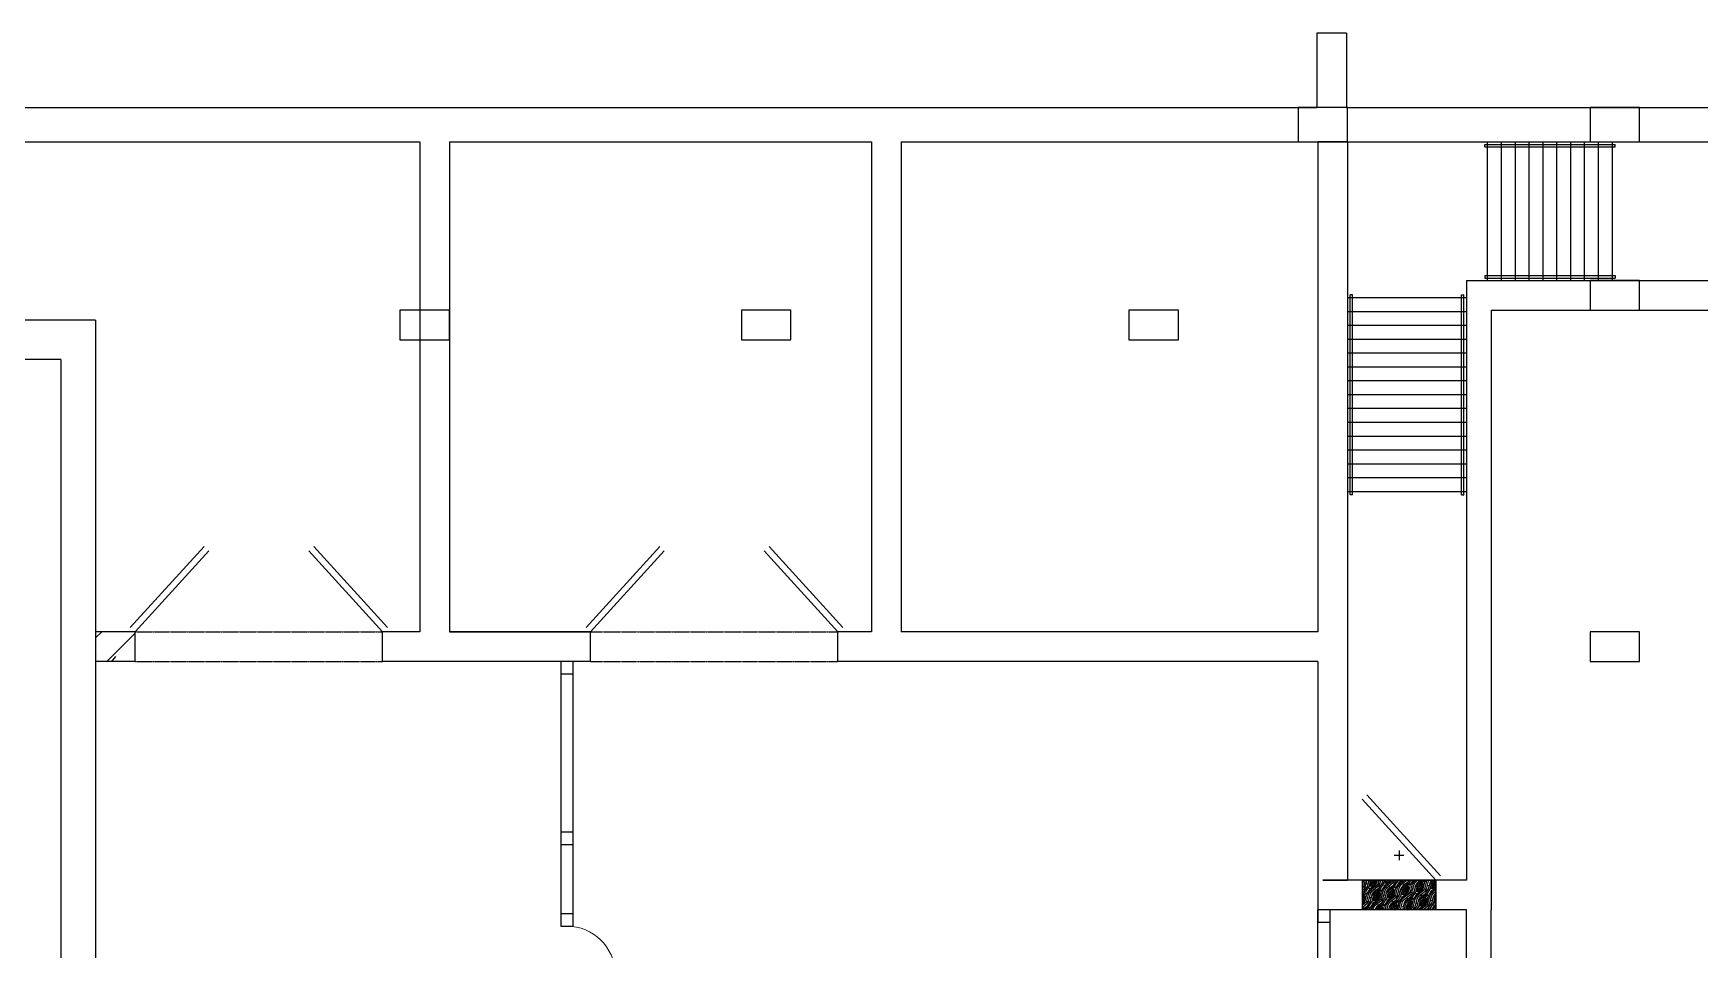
# Model space of a CAD drawing. Header units: metres. Extents: x -107920 to 223280, y -14950 to 38746.
# Drawn here: x -85778 to -52106, y 20225 to 38746 of the extents above; entities that cross this region are included whole.
import ezdxf

# ---------------------------------------------------------------- set-up
doc = ezdxf.new("R2010")
doc.units = ezdxf.units.M
doc.linetypes.add('DASH', pattern=[0.35, 0.25, -0.1])
for name, color, linetype in [('06A_结构柱', 4, 'Continuous'), ('07_人防门专业', 2, 'Continuous'), ('07A_墙体', 4, 'Continuous'), ('07A_结构墙', 5, 'Continuous'), ('08A_人防门', 2, 'Continuous'), ('10A_扶手栏杆', 220, 'Continuous'), ('10A_楼梯', 85, 'Continuous'), ('HATCH', 8, 'Continuous'), ('WALL', 5, 'Continuous'), ('ZX-过门石', 63, 'Continuous')]:
    doc.layers.add(name, color=color, linetype=linetype)

msp = doc.modelspace()

# ---------------------------------------------------------------- linework, layer by layer
at = {"lineweight": 13}
msp.add_ellipse((-74995, 19725), major_axis=(-689, 689), ratio=1, start_param=3.952635, end_param=5.497787, dxfattribs=at)
at = {"layer": '06A_结构柱'}
for p, q in [((-59220, 37250, 0), (-60220, 37250, 0)), ((-60220, 37250, 0), (-60220, 36550, 0)), ((-59220, 36550, 0), (-59220, 37250, 0)), ((-53320, 37250, 0), (-54320, 37250, 0)), ((-54320, 37250, 0), (-54320, 36550, 0)), ((-53320, 36550, 0), (-53320, 37250, 0)), ((-60220, 36550, 0), (-59220, 36550, 0)), ((-54320, 36550, 0), (-53320, 36550, 0)), ((-53320, 33750, 0), (-54320, 33750, 0)), ((-54320, 33750, 0), (-54320, 33150, 0)), ((-53320, 33150, 0), (-53320, 33750, 0)), ((-77370, 33150, 0), (-78370, 33150, 0)), ((-78370, 33150, 0), (-78370, 32550, 0)), ((-77370, 32550, 0), (-77370, 33150, 0)), ((-70470, 33150, 0), (-71470, 33150, 0)), ((-71470, 33150, 0), (-71470, 32550, 0)), ((-70470, 32550, 0), (-70470, 33150, 0)), ((-62640, 33150, 0), (-63640, 33150, 0)), ((-63640, 33150, 0), (-63640, 32550, 0)), ((-62640, 32550, 0), (-62640, 33150, 0)), ((-54320, 33150, 0), (-53320, 33150, 0)), ((-78370, 32550, 0), (-77370, 32550, 0)), ((-71470, 32550, 0), (-70470, 32550, 0)), ((-63640, 32550, 0), (-62640, 32550, 0)), ((-53320, 26650, 0), (-54320, 26650, 0)), ((-54320, 26650, 0), (-54320, 26050, 0)), ((-53320, 26050, 0), (-53320, 26650, 0)), ((-74870, 26050), (-75120, 26050)), ((-75120, 26050), (-75120, 25800)), ((-74870, 25800), (-74870, 26050)), ((-54320, 26050, 0), (-53320, 26050, 0)), ((-75120, 25800), (-74870, 25800)), ((-74870, 22600), (-75120, 22600)), ((-75120, 22600), (-75120, 22350)), ((-74870, 22350), (-74870, 22600)), ((-75120, 22350), (-74870, 22350)), ((-74870, 20950), (-75120, 20950)), ((-75120, 20950), (-75120, 20700)), ((-74870, 20700), (-74870, 20950)), ((-59570, 21029), (-59820, 21029)), ((-59820, 21029), (-59820, 20779)), ((-59570, 20779), (-59570, 21029)), ((-75120, 20700), (-74870, 20700)), ((-59820, 20779), (-59570, 20779))]:
    msp.add_line(p, q, dxfattribs=at)
at = {"layer": '07_人防门专业', "linetype": 'Continuous'}
for p, q in [((-58180, 22226, 0), (-58180, 22033, 0)), ((-58084, 22129, 0), (-58276, 22129, 0))]:
    msp.add_line(p, q, dxfattribs=at)
at = {"layer": '07A_墙体'}
for p, q in [((-75120, 26050), (-75120, 20700)), ((-74870, 20700), (-74870, 26050)), ((-59820, 19600), (-59820, 21029)), ((-59570, 19500), (-59570, 21029)), ((-75120, 20700), (-74870, 20700))]:
    msp.add_line(p, q, dxfattribs=at)
at = {"layer": '07A_结构墙'}
for p, q in [((-59840, 38746), (-59840, 37250)), ((-59240, 38746), (-59840, 38746)), ((-59240, 38746), (-59240, 37250)), ((-107920, 37250), (-77370, 37250)), ((-77370, 37250), (-68240, 37250)), ((-68240, 37250), (-59840, 37250)), ((-59240, 37250), (-36080, 37250)), ((-107220, 36550), (-77970, 36550)), ((-77970, 36550), (-77970, 26650)), ((-77370, 36550), (-77370, 26650)), ((-77370, 36550), (-68840, 36550)), ((-68840, 36550), (-68840, 26650)), ((-68240, 36550), (-68240, 26650)), ((-68240, 36550), (-59840, 36550)), ((-59840, 36550), (-36080, 36550)), ((-59820, 36550), (-59820, 26650)), ((-59220, 36550), (-59820, 36550)), ((-59220, 36550), (-59220, 26050)), ((-56820, 33750), (-56820, 21629)), ((-56820, 33750), (-40580, 33750)), ((-56320, 33150), (-56320, 21029)), ((-56320, 33150), (-40580, 33150)), ((-84520, 32950), (-107220, 32950)), ((-85220, 32150), (-107920, 32150)), ((-83720, 26650, 0), (-84520, 26650, 0)), ((-83720, 26050, 0), (-83720, 26650, 0)), ((-77970, 26650), (-78720, 26650)), ((-78720, 26050), (-78720, 26650)), ((-77370, 26650, 0), (-74520, 26650, 0)), ((-75020, 26650), (-77370, 26650)), ((-74520, 26650), (-75020, 26650)), ((-74520, 26050), (-74520, 26650)), ((-68840, 26650), (-69520, 26650)), ((-69520, 26050), (-69520, 26650)), ((-59820, 26650), (-68240, 26650)), ((-83720, 26050, 0), (-84520, 26050, 0)), ((-77370, 26050), (-78720, 26050)), ((-75020, 26050), (-77370, 26050)), ((-74520, 26050), (-75020, 26050)), ((-68240, 26050), (-69520, 26050)), ((-59820, 26050), (-68240, 26050)), ((-59820, 26050), (-59820, 21029)), ((-59220, 26050), (-59220, 21629)), ((-58920, 21629), (-59720, 21629)), ((-59720, 21629), (-59220, 21629)), ((-58920, 21029), (-58920, 21629)), ((-56820, 21629), (-57440, 21629)), ((-57440, 21029), (-57440, 21629)), ((-59720, 21029), (-59820, 21029)), ((-58920, 21029), (-59720, 21029)), ((-56820, 21029), (-57440, 21029)), ((-56819, 10650), (-56820, 21029)), ((-56319, 10150), (-56320, 21029))]:
    msp.add_line(p, q, dxfattribs=at)
at = {"layer": '08A_人防门'}
for p, q in [((-82329, 28375, 0), (-83818, 26738, 0)), ((-83720, 26650, 0), (-82231, 28286, 0)), ((-78720, 26650, 0), (-80209, 28286, 0)), ((-80111, 28375, 0), (-78622, 26738, 0)), ((-73119, 28375, 0), (-74608, 26738, 0)), ((-74520, 26650, 0), (-73031, 28286, 0)), ((-69520, 26650, 0), (-71009, 28286, 0)), ((-70911, 28375, 0), (-69422, 26738, 0)), ((-57440, 21629, 0), (-58929, 23266, 0)), ((-58831, 23354, 0), (-57342, 21718, 0)), ((-57440, 21629, 0), (-58920, 21629)), ((-57440, 21029, 0), (-58920, 21029))]:
    msp.add_line(p, q, dxfattribs=at)
at = {"layer": '08A_人防门', "linetype": 'DASH'}
for p, q in [((-83720, 26650, 0), (-78720, 26650, 0)), ((-74520, 26650, 0), (-69520, 26650, 0)), ((-83720, 26050, 0), (-78720, 26050, 0)), ((-74520, 26050, 0), (-69520, 26050, 0))]:
    msp.add_line(p, q, dxfattribs=at)
at = {"layer": '10A_扶手栏杆', "lineweight": -2}
for p, q in [((-56450, 36500), (-53810, 36500, 0)), ((-56450, 36450, 0), (-56450, 36500, 0)), ((-56450, 36450), (-53810, 36450, 0)), ((-53810, 36450), (-53810, 36500)), ((-56450, 33850), (-53810, 33850, 0)), ((-56450, 33850, 0), (-56450, 33800, 0)), ((-56450, 33800), (-53810, 33800, 0)), ((-53810, 33850), (-53810, 33800)), ((-59120, 33460, 0), (-59170, 33460, 0)), ((-59170, 29420, 0), (-59170, 33460, 0)), ((-59120, 29420, 0), (-59120, 33460, 0)), ((-56920, 33460, 0), (-56870, 33460, 0)), ((-56920, 29420, 0), (-56920, 33460, 0)), ((-56870, 29420, 0), (-56870, 33460, 0)), ((-59120, 29420, 0), (-59170, 29420, 0)), ((-56920, 29420, 0), (-56870, 29420, 0))]:
    msp.add_line(p, q, dxfattribs=at)
at = {"layer": '10A_楼梯'}
for p, q in [((-56390, 33750), (-56390, 36550)), ((-56110, 33750), (-56110, 36550)), ((-55830, 33750), (-55830, 36550)), ((-55550, 33750), (-55550, 36550)), ((-55270, 33750), (-55270, 36550)), ((-54990, 33750), (-54990, 36550)), ((-54710, 33750), (-54710, 36550)), ((-54430, 33750), (-54430, 36550)), ((-54150, 33750), (-54150, 36550)), ((-53870, 33750), (-53870, 36550)), ((-56820, 33400, 0), (-59220, 33400, 0)), ((-56820, 33120, 0), (-59220, 33120, 0)), ((-56820, 32840, 0), (-59220, 32840, 0)), ((-56820, 32560, 0), (-59220, 32560, 0)), ((-56820, 32280, 0), (-59220, 32280, 0)), ((-56820, 32000, 0), (-59220, 32000, 0)), ((-56820, 31720, 0), (-59220, 31720, 0)), ((-56820, 31440, 0), (-59220, 31440, 0)), ((-56820, 31160, 0), (-59220, 31160, 0)), ((-56820, 30880, 0), (-59220, 30880, 0)), ((-56820, 30600, 0), (-59220, 30600, 0)), ((-56820, 30320, 0), (-59220, 30320, 0)), ((-56820, 30040, 0), (-59220, 30040, 0)), ((-56820, 29760, 0), (-59220, 29760, 0)), ((-56820, 29480, 0), (-59220, 29480, 0))]:
    msp.add_line(p, q, dxfattribs=at)
at = {"layer": 'HATCH', "linetype": 'Continuous'}
for p, q in [((-84520, 26527), (-84397, 26650)), ((-84290, 26050), (-83720, 26620)), ((-83834, 26287), (-83834, 26287)), ((-84473, 26199), (-84473, 26199)), ((-84193, 26050), (-84111, 26148))]:
    msp.add_line(p, q, dxfattribs=at)
at = {"layer": 'WALL'}
for p, q in [((-84520, 32950), (-84520, 17498)), ((-85220, 32150), (-85220, 17498))]:
    msp.add_line(p, q, dxfattribs=at)
at = {"layer": 'ZX-过门石', "color": 251, "linetype": 'Continuous'}
for p, q in [((-58920, 21535), (-58895, 21629)), ((-58894, 21501), (-58861, 21629)), ((-58862, 21492), (-58826, 21629)), ((-58826, 21551), (-58815, 21569)), ((-58818, 21502), (-58785, 21629)), ((-58791, 21605), (-58775, 21629)), ((-58785, 21493), (-58752, 21623)), ((-58756, 21499), (-58731, 21597)), ((-58752, 21623), (-58747, 21629)), ((-58750, 21470), (-58645, 21554)), ((-58731, 21597), (-58710, 21629)), ((-58730, 21520), (-58713, 21585)), ((-58715, 21523), (-58663, 21565)), ((-58713, 21585), (-58684, 21629)), ((-58706, 21556), (-58680, 21577)), ((-58695, 21573), (-58687, 21605)), ((-58680, 21577), (-58657, 21612)), ((-58675, 21624), (-58668, 21629)), ((-58663, 21565), (-58651, 21583)), ((-58658, 21611), (-58653, 21629)), ((-58651, 21583), (-58639, 21629)), ((-58645, 21554), (-58633, 21571)), ((-58633, 21571), (-58618, 21629)), ((-58612, 21545), (-58601, 21563)), ((-58601, 21563), (-58584, 21629)), ((-58591, 21519), (-58568, 21554)), ((-58582, 21475), (-58524, 21564)), ((-58579, 21543), (-58567, 21560)), ((-58568, 21554), (-58549, 21629)), ((-58550, 21466), (-58492, 21555)), ((-58533, 21614), (-58522, 21629)), ((-58524, 21564), (-58507, 21629)), ((-58492, 21555), (-58473, 21629)), ((-58463, 21562), (-58445, 21629)), ((-58456, 21532), (-58351, 21616)), ((-58450, 21503), (-58319, 21608)), ((-58448, 21564), (-58437, 21582)), ((-58436, 21582), (-58424, 21629)), ((-58436, 21583), (-58422, 21586)), ((-58429, 21477), (-58298, 21581)), ((-58422, 21586), (-58369, 21628)), ((-58413, 21618), (-58399, 21629)), ((-58369, 21627), (-58368, 21629)), ((-58351, 21616), (-58343, 21629)), ((-58319, 21607), (-58307, 21625)), ((-58307, 21625), (-58306, 21629)), ((-58298, 21581), (-58275, 21617)), ((-58289, 21537), (-58231, 21626)), ((-58285, 21605), (-58274, 21623)), ((-58275, 21617), (-58272, 21629)), ((-58256, 21529), (-58198, 21618)), ((-58244, 21470), (-58163, 21594)), ((-58231, 21626), (-58230, 21629)), ((-58203, 21494), (-58157, 21565)), ((-58198, 21618), (-58195, 21629)), ((-58189, 21573), (-58178, 21591)), ((-58169, 21624), (-58168, 21629)), ((-58163, 21595), (-58119, 21629)), ((-58157, 21565), (-58076, 21629)), ((-58155, 21626), (-58153, 21629)), ((-58142, 21436), (-58061, 21561)), ((-58136, 21539), (-58023, 21629)), ((-58100, 21516), (-57995, 21600)), ((-58068, 21508), (-57963, 21591)), ((-58035, 21499), (-57956, 21562)), ((-57995, 21599), (-57976, 21629)), ((-57963, 21591), (-57938, 21629)), ((-57952, 21394), (-57909, 21556)), ((-57950, 21532), (-57887, 21629)), ((-57909, 21556), (-57863, 21627)), ((-57877, 21548), (-57842, 21601)), ((-57863, 21628), (-57861, 21629)), ((-57848, 21498), (-57767, 21623)), ((-57842, 21601), (-57807, 21629)), ((-57841, 21525), (-57807, 21578)), ((-57809, 21516), (-57774, 21570)), ((-57807, 21578), (-57743, 21629)), ((-57788, 21490), (-57742, 21561)), ((-57774, 21570), (-57700, 21629)), ((-57742, 21561), (-57663, 21624)), ((-57724, 21550), (-57698, 21571)), ((-57691, 21541), (-57698, 21571)), ((-57691, 21465), (-57657, 21595)), ((-57658, 21456), (-57616, 21619)), ((-57657, 21594), (-57634, 21629)), ((-57626, 21448), (-57583, 21610)), ((-57616, 21619), (-57609, 21629)), ((-57583, 21610), (-57571, 21629)), ((-57582, 21457), (-57548, 21587)), ((-57555, 21561), (-57510, 21629)), ((-57549, 21449), (-57515, 21579)), ((-57548, 21587), (-57520, 21629)), ((-57520, 21455), (-57495, 21552)), ((-57515, 21579), (-57483, 21629)), ((-57495, 21552), (-57448, 21623)), ((-57477, 21541), (-57440, 21597)), ((-57459, 21528), (-57451, 21561)), ((-57448, 21624), (-57441, 21629)), ((-58920, 21472), (-58906, 21483)), ((-58920, 21429), (-58885, 21457)), ((-58920, 21377), (-58876, 21413)), ((-58920, 21343), (-58843, 21404)), ((-58920, 21305), (-58916, 21312)), ((-58920, 21266), (-58898, 21301)), ((-58920, 21242), (-58918, 21249)), ((-58920, 21214), (-58911, 21221)), ((-58916, 21312), (-58837, 21375)), ((-58912, 21221), (-58888, 21257)), ((-58906, 21483), (-58894, 21501)), ((-58906, 21268), (-58880, 21289)), ((-58898, 21301), (-58871, 21322)), ((-58894, 21209), (-58882, 21227)), ((-58889, 21256), (-58880, 21288)), ((-58885, 21457), (-58862, 21492)), ((-58882, 21227), (-58865, 21292)), ((-58876, 21413), (-58818, 21502)), ((-58876, 21198), (-58864, 21216)), ((-58872, 21480), (-58861, 21498)), ((-58865, 21292), (-58872, 21322)), ((-58864, 21216), (-58831, 21345)), ((-58843, 21404), (-58785, 21493)), ((-58832, 21207), (-58790, 21369)), ((-58831, 21345), (-58750, 21470)), ((-58800, 21199), (-58757, 21361)), ((-58790, 21369), (-58744, 21441)), ((-58776, 21449), (-58765, 21466)), ((-58764, 21258), (-58752, 21276)), ((-58757, 21361), (-58723, 21414)), ((-58756, 21208), (-58722, 21338)), ((-58743, 21441), (-58612, 21545)), ((-58742, 21502), (-58730, 21520)), ((-58730, 21520), (-58715, 21523)), ((-58729, 21311), (-58648, 21436)), ((-58723, 21415), (-58591, 21519)), ((-58723, 21200), (-58689, 21329)), ((-58722, 21338), (-58687, 21391)), ((-58694, 21206), (-58668, 21303)), ((-58689, 21329), (-58655, 21383)), ((-58687, 21391), (-58582, 21475)), ((-58687, 21177), (-58583, 21260)), ((-58681, 21147), (-58550, 21252)), ((-58679, 21209), (-58668, 21226)), ((-58668, 21303), (-58622, 21374)), ((-58667, 21227), (-58651, 21292)), ((-58667, 21227), (-58653, 21230)), ((-58660, 21121), (-58529, 21226)), ((-58655, 21383), (-58550, 21467)), ((-58653, 21230), (-58600, 21272)), ((-58651, 21292), (-58604, 21363)), ((-58644, 21263), (-58618, 21283)), ((-58633, 21279), (-58625, 21312)), ((-58622, 21375), (-58543, 21437)), ((-58618, 21283), (-58595, 21319)), ((-58613, 21331), (-58586, 21351)), ((-58604, 21363), (-58578, 21384)), ((-58600, 21272), (-58589, 21289)), ((-58595, 21318), (-58587, 21350)), ((-58589, 21289), (-58572, 21354)), ((-58583, 21260), (-58571, 21278)), ((-58572, 21354), (-58578, 21384)), ((-58571, 21278), (-58537, 21408)), ((-58550, 21252), (-58539, 21269)), ((-58539, 21269), (-58496, 21432)), ((-58537, 21408), (-58456, 21532)), ((-58529, 21225), (-58506, 21261)), ((-58520, 21181), (-58462, 21270)), ((-58516, 21249), (-58505, 21267)), ((-58506, 21261), (-58464, 21423)), ((-58496, 21432), (-58450, 21503)), ((-58487, 21173), (-58430, 21262)), ((-58483, 21511), (-58471, 21529)), ((-58475, 21114), (-58394, 21239)), ((-58470, 21320), (-58459, 21338)), ((-58464, 21423), (-58429, 21477)), ((-58462, 21270), (-58428, 21400)), ((-58436, 21374), (-58355, 21498)), ((-58430, 21262), (-58396, 21392)), ((-58428, 21400), (-58394, 21454)), ((-58421, 21217), (-58409, 21235)), ((-58400, 21268), (-58375, 21365)), ((-58396, 21392), (-58361, 21445)), ((-58394, 21454), (-58289, 21537)), ((-58394, 21239), (-58289, 21323)), ((-58388, 21210), (-58257, 21314)), ((-58386, 21271), (-58374, 21289)), ((-58375, 21366), (-58329, 21437)), ((-58374, 21289), (-58357, 21354)), ((-58374, 21289), (-58359, 21292)), ((-58367, 21183), (-58236, 21288)), ((-58361, 21445), (-58256, 21529)), ((-58359, 21292), (-58307, 21334)), ((-58357, 21354), (-58311, 21425)), ((-58351, 21325), (-58324, 21346)), ((-58340, 21341), (-58331, 21374)), ((-58331, 21160), (-58226, 21244)), ((-58329, 21437), (-58250, 21499)), ((-58325, 21346), (-58302, 21381)), ((-58319, 21393), (-58293, 21414)), ((-58311, 21425), (-58284, 21446)), ((-58307, 21334), (-58295, 21352)), ((-58302, 21380), (-58293, 21413)), ((-58299, 21152), (-58194, 21235)), ((-58295, 21352), (-58278, 21417)), ((-58289, 21322), (-58278, 21340)), ((-58278, 21417), (-58285, 21446)), ((-58278, 21340), (-58244, 21470)), ((-58257, 21314), (-58245, 21332)), ((-58245, 21332), (-58203, 21494)), ((-58236, 21288), (-58213, 21323)), ((-58226, 21244), (-58169, 21333)), ((-58223, 21312), (-58211, 21329)), ((-58213, 21323), (-58170, 21486)), ((-58194, 21235), (-58136, 21324)), ((-58182, 21176), (-58101, 21301)), ((-58177, 21383), (-58165, 21400)), ((-58170, 21486), (-58136, 21539)), ((-58169, 21333), (-58135, 21462)), ((-58141, 21201), (-58094, 21272)), ((-58136, 21324), (-58102, 21454)), ((-58135, 21462), (-58100, 21516)), ((-58127, 21280), (-58116, 21297)), ((-58108, 21192), (-58073, 21245)), ((-58107, 21330), (-58081, 21428)), ((-58102, 21454), (-58068, 21507)), ((-58101, 21301), (-57996, 21385)), ((-58094, 21272), (-57963, 21376)), ((-58093, 21333), (-58081, 21351)), ((-58081, 21428), (-58035, 21499)), ((-58081, 21351), (-58064, 21416)), ((-58081, 21351), (-58066, 21354)), ((-58080, 21143), (-57999, 21267)), ((-58073, 21246), (-57942, 21350)), ((-58073, 21169), (-58038, 21222)), ((-58066, 21355), (-58013, 21396)), ((-58064, 21416), (-58017, 21487)), ((-58057, 21387), (-58031, 21408)), ((-58046, 21404), (-58038, 21436)), ((-58040, 21161), (-58005, 21214)), ((-58038, 21222), (-57933, 21306)), ((-58031, 21408), (-58008, 21443)), ((-58026, 21455), (-57999, 21476)), ((-58017, 21488), (-57991, 21509)), ((-58013, 21396), (-58002, 21414)), ((-58008, 21442), (-58000, 21475)), ((-58005, 21214), (-57900, 21298)), ((-58002, 21414), (-57985, 21479)), ((-57996, 21385), (-57984, 21402)), ((-57985, 21479), (-57991, 21508)), ((-57984, 21402), (-57950, 21532)), ((-57973, 21206), (-57894, 21268)), ((-57963, 21376), (-57952, 21394)), ((-57955, 21194), (-57929, 21215)), ((-57942, 21350), (-57919, 21386)), ((-57933, 21306), (-57875, 21395)), ((-57929, 21374), (-57918, 21392)), ((-57923, 21186), (-57929, 21215)), ((-57922, 21109), (-57888, 21239)), ((-57919, 21386), (-57877, 21548)), ((-57900, 21298), (-57843, 21386)), ((-57889, 21101), (-57847, 21263)), ((-57888, 21239), (-57807, 21363)), ((-57883, 21445), (-57872, 21463)), ((-57875, 21395), (-57841, 21525)), ((-57857, 21092), (-57815, 21254)), ((-57847, 21263), (-57801, 21334)), ((-57843, 21386), (-57809, 21516)), ((-57834, 21342), (-57822, 21360)), ((-57815, 21254), (-57780, 21308)), ((-57813, 21393), (-57788, 21490)), ((-57813, 21101), (-57779, 21231)), ((-57807, 21363), (-57702, 21447)), ((-57801, 21334), (-57670, 21439)), ((-57799, 21395), (-57788, 21413)), ((-57787, 21414), (-57770, 21478)), ((-57787, 21414), (-57772, 21417)), ((-57786, 21205), (-57705, 21330)), ((-57780, 21308), (-57649, 21412)), ((-57780, 21093), (-57747, 21223)), ((-57779, 21231), (-57744, 21285)), ((-57772, 21417), (-57720, 21459)), ((-57770, 21479), (-57724, 21550)), ((-57764, 21449), (-57738, 21470)), ((-57753, 21466), (-57744, 21498)), ((-57747, 21223), (-57712, 21276)), ((-57744, 21285), (-57639, 21368)), ((-57738, 21470), (-57715, 21506)), ((-57732, 21517), (-57706, 21538)), ((-57726, 21197), (-57679, 21268)), ((-57720, 21459), (-57708, 21476)), ((-57715, 21505), (-57706, 21537)), ((-57712, 21276), (-57607, 21360)), ((-57708, 21476), (-57691, 21541)), ((-57708, 21185), (-57662, 21256)), ((-57702, 21447), (-57691, 21465)), ((-57679, 21268), (-57601, 21331)), ((-57670, 21439), (-57658, 21456)), ((-57670, 21224), (-57644, 21245)), ((-57662, 21256), (-57635, 21277)), ((-57653, 21211), (-57644, 21244)), ((-57649, 21412), (-57626, 21448)), ((-57646, 21183), (-57629, 21248)), ((-57639, 21368), (-57582, 21457)), ((-57636, 21436), (-57624, 21454)), ((-57629, 21248), (-57635, 21277)), ((-57628, 21171), (-57595, 21301)), ((-57607, 21360), (-57549, 21449)), ((-57596, 21163), (-57554, 21325)), ((-57595, 21301), (-57514, 21425)), ((-57590, 21508), (-57578, 21525)), ((-57563, 21154), (-57521, 21317)), ((-57554, 21325), (-57507, 21396)), ((-57540, 21404), (-57529, 21422)), ((-57527, 21214), (-57516, 21232)), ((-57521, 21317), (-57486, 21370)), ((-57519, 21164), (-57486, 21294)), ((-57514, 21426), (-57440, 21484)), ((-57507, 21396), (-57440, 21450)), ((-57506, 21457), (-57494, 21475)), ((-57494, 21476), (-57477, 21541)), ((-57494, 21476), (-57479, 21479)), ((-57493, 21267), (-57440, 21349)), ((-57487, 21155), (-57453, 21285)), ((-57486, 21370), (-57440, 21407)), ((-57486, 21294), (-57451, 21347)), ((-57479, 21479), (-57440, 21510)), ((-57470, 21512), (-57444, 21533)), ((-57458, 21161), (-57440, 21229)), ((-57453, 21285), (-57440, 21306)), ((-57451, 21347), (-57440, 21356)), ((-57444, 21532), (-57440, 21539)), ((-58920, 21189), (-58894, 21210)), ((-58920, 21163), (-58876, 21198)), ((-58920, 21129), (-58844, 21190)), ((-58920, 21086), (-58823, 21163)), ((-58920, 21033), (-58918, 21036)), ((-58918, 21036), (-58813, 21119)), ((-58912, 21029), (-58880, 21080)), ((-58883, 21029), (-58781, 21111)), ((-58844, 21189), (-58832, 21207)), ((-58840, 21029), (-58775, 21081)), ((-58823, 21163), (-58800, 21199)), ((-58813, 21119), (-58756, 21208)), ((-58810, 21187), (-58798, 21204)), ((-58781, 21111), (-58723, 21200)), ((-58774, 21029), (-58768, 21052)), ((-58768, 21052), (-58688, 21176)), ((-58740, 21029), (-58727, 21076)), ((-58727, 21076), (-58681, 21147)), ((-58714, 21155), (-58702, 21173)), ((-58705, 21029), (-58695, 21068)), ((-58695, 21068), (-58660, 21121)), ((-58663, 21029), (-58659, 21044)), ((-58659, 21029), (-58586, 21142)), ((-58659, 21044), (-58625, 21098)), ((-58629, 21029), (-58627, 21036)), ((-58627, 21036), (-58592, 21089)), ((-58625, 21098), (-58520, 21182)), ((-58593, 21029), (-58560, 21081)), ((-58592, 21089), (-58487, 21173)), ((-58568, 21029), (-58542, 21069)), ((-58560, 21081), (-58481, 21144)), ((-58550, 21037), (-58524, 21058)), ((-58542, 21070), (-58516, 21090)), ((-58532, 21029), (-58525, 21057)), ((-58518, 21029), (-58510, 21061)), ((-58510, 21061), (-58516, 21090)), ((-58497, 21029), (-58475, 21114)), ((-58462, 21029), (-58434, 21138)), ((-58434, 21138), (-58388, 21209)), ((-58428, 21029), (-58402, 21130)), ((-58406, 21029), (-58396, 21045)), ((-58402, 21130), (-58367, 21183)), ((-58386, 21029), (-58366, 21107)), ((-58373, 21080), (-58292, 21205)), ((-58366, 21107), (-58331, 21160)), ((-58351, 21029), (-58334, 21098)), ((-58334, 21098), (-58299, 21152)), ((-58324, 21029), (-58313, 21072)), ((-58313, 21072), (-58266, 21143)), ((-58303, 21029), (-58295, 21060)), ((-58295, 21061), (-58249, 21132)), ((-58288, 21031), (-58262, 21052)), ((-58277, 21048), (-58269, 21080)), ((-58266, 21143), (-58188, 21206)), ((-58262, 21052), (-58239, 21088)), ((-58259, 21029), (-58245, 21041)), ((-58257, 21099), (-58231, 21120)), ((-58248, 21132), (-58222, 21153)), ((-58245, 21040), (-58233, 21058)), ((-58240, 21087), (-58231, 21119)), ((-58233, 21058), (-58216, 21123)), ((-58227, 21029), (-58215, 21047)), ((-58216, 21123), (-58222, 21153)), ((-58215, 21047), (-58181, 21177)), ((-58189, 21029), (-58183, 21038)), ((-58183, 21038), (-58141, 21201)), ((-58153, 21029), (-58149, 21036)), ((-58151, 21029), (-58150, 21030)), ((-58150, 21030), (-58108, 21192)), ((-58114, 21089), (-58103, 21107)), ((-58113, 21029), (-58106, 21039)), ((-58106, 21039), (-58073, 21169)), ((-58075, 21029), (-58074, 21031)), ((-58074, 21031), (-58040, 21161)), ((-58044, 21037), (-58019, 21134)), ((-58030, 21039), (-58019, 21057)), ((-58019, 21134), (-57973, 21205)), ((-58018, 21058), (-58001, 21123)), ((-58018, 21058), (-58004, 21061)), ((-58011, 21029), (-57933, 21091)), ((-58004, 21061), (-57951, 21103)), ((-58001, 21123), (-57955, 21194)), ((-57995, 21094), (-57969, 21115)), ((-57984, 21110), (-57975, 21143)), ((-57969, 21114), (-57946, 21150)), ((-57968, 21029), (-57901, 21083)), ((-57963, 21162), (-57937, 21183)), ((-57951, 21103), (-57940, 21121)), ((-57946, 21149), (-57938, 21181)), ((-57940, 21121), (-57923, 21185)), ((-57933, 21091), (-57922, 21109)), ((-57914, 21029), (-57880, 21057)), ((-57901, 21083), (-57889, 21101)), ((-57880, 21057), (-57857, 21092)), ((-57867, 21081), (-57855, 21098)), ((-57860, 21029), (-57813, 21101)), ((-57822, 21029), (-57780, 21093)), ((-57821, 21152), (-57809, 21169)), ((-57772, 21048), (-57760, 21066)), ((-57771, 21029), (-57745, 21070)), ((-57751, 21099), (-57726, 21197)), ((-57746, 21029), (-57739, 21041)), ((-57745, 21070), (-57640, 21154)), ((-57739, 21041), (-57607, 21145)), ((-57737, 21102), (-57725, 21119)), ((-57725, 21120), (-57708, 21185)), ((-57725, 21120), (-57710, 21123)), ((-57710, 21123), (-57658, 21165)), ((-57702, 21156), (-57675, 21177)), ((-57699, 21029), (-57586, 21119)), ((-57690, 21172), (-57682, 21205)), ((-57675, 21177), (-57652, 21212)), ((-57658, 21165), (-57646, 21183)), ((-57647, 21029), (-57643, 21036)), ((-57640, 21153), (-57628, 21171)), ((-57635, 21029), (-57577, 21075)), ((-57607, 21145), (-57596, 21163)), ((-57591, 21029), (-57545, 21066)), ((-57587, 21119), (-57563, 21154)), ((-57577, 21075), (-57519, 21164)), ((-57573, 21143), (-57562, 21161)), ((-57548, 21029), (-57538, 21037)), ((-57545, 21066), (-57487, 21155)), ((-57518, 21029), (-57451, 21132)), ((-57492, 21029), (-57491, 21032)), ((-57491, 21032), (-57445, 21103)), ((-57478, 21110), (-57467, 21128)), ((-57455, 21029), (-57440, 21052)), ((-57451, 21132), (-57440, 21141)), ((-57445, 21103), (-57440, 21107)), ((-57443, 21164), (-57440, 21169))]:
    msp.add_line(p, q, dxfattribs=at)
at = {"layer": 'ZX-过门石', "color": 251}
for p, q in [((-58920, 21629), (-57440, 21629)), ((-58920, 21029), (-58920, 21629)), ((-57440, 21629), (-57440, 21029)), ((-57440, 21029), (-58920, 21029))]:
    msp.add_line(p, q, dxfattribs=at)

doc.saveas('drawing.dxf')
